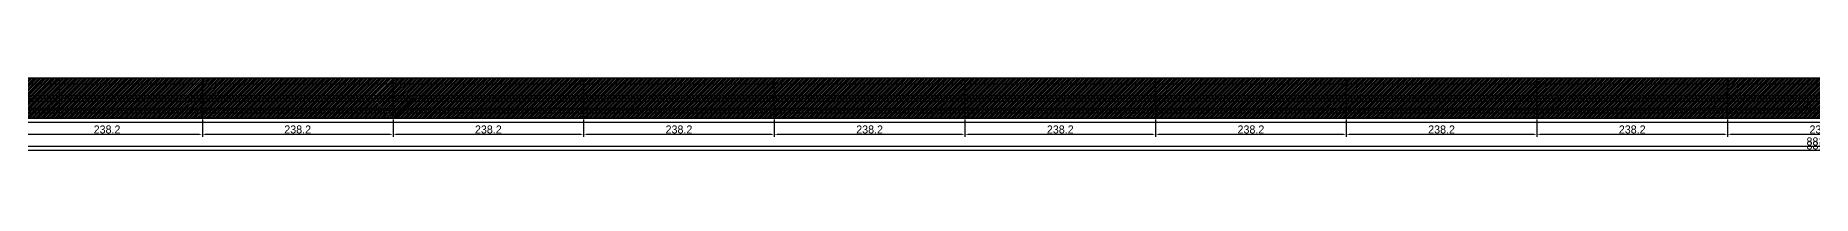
# Model space of a CAD drawing. Header units: metres. Extents: x 12791 to 21627, y 13116 to 13229.
# Drawn here: x 14969 to 17189, y 13116 to 13209 of the extents above; entities that cross this region are included whole.
import ezdxf

# ---------------------------------------------------------------- set-up
doc = ezdxf.new("R2010")
doc.units = ezdxf.units.M
for name, color, linetype in [('barrote', 251, 'CONTINUOUS'), ('COTA', 241, 'CONTINUOUS'), ('cotas', 241, 'CONTINUOUS'), ('Demarcação 1', 251, 'CONTINUOUS'), ('Demarcação 2', 254, 'CONTINUOUS'), ('Hachura', 251, 'CONTINUOUS'), ('Laje_Perimetro', 7, 'CONTINUOUS'), ('Painéis', 200, 'CONTINUOUS'), ('presilha', 1, 'CONTINUOUS'), ('SARR_3.5x7', 81, 'CONTINUOUS')]:
    doc.layers.add(name, color=color, linetype=linetype)
doc.dimstyles.new('EZ DXF', dxfattribs={"dimtxt": 10, "dimasz": 3.5, "dimexe": 3, "dimexo": 1.5, "dimgap": 1, "dimtad": 1, "dimdec": 1, "dimdsep": 46, "dimcen": 2.5, "dimazin": 3, "dimtfac": 1, "dimtmove": 0, "dimatfit": 3})

msp = doc.modelspace()

# ---------------------------------------------------------------- hatches: boundary and pattern name
at = {"layer": 'Hachura'}
h = msp.add_hatch(color=3, dxfattribs=at)
h.dxf.hatch_style = 1
h.paths.add_polyline_path([(14939.3914, 13158.9905), (15177.5914, 13158.9905), (15177.5914, 13208.9905), (14939.3914, 13208.9905)])
h = msp.add_hatch(dxfattribs=at)
h.set_pattern_fill('ANSI31', scale=0.5)
h.paths.add_polyline_path([(14939.3914, 13158.9905), (15177.5914, 13158.9905), (15177.5914, 13208.9905), (14939.3914, 13208.9905)])
h = msp.add_hatch(color=3, dxfattribs=at)
h.dxf.hatch_style = 1
h.paths.add_polyline_path([(14939.3914, 13158.9905), (15177.5914, 13158.9905), (15177.5914, 13208.9905), (14939.3914, 13208.9905)])
h = msp.add_hatch(dxfattribs=at)
h.set_pattern_fill('ANSI31', scale=0.5)
h.paths.add_polyline_path([(14939.3914, 13158.9905), (15177.5914, 13158.9905), (15177.5914, 13208.9905), (14939.3914, 13208.9905)])
h = msp.add_hatch(color=3, dxfattribs=at)
h.dxf.hatch_style = 1
h.paths.add_polyline_path([(15177.5914, 13158.9905), (15415.7914, 13158.9905), (15415.7914, 13208.9905), (15177.5914, 13208.9905)])
h = msp.add_hatch(dxfattribs=at)
h.set_pattern_fill('ANSI31', scale=0.5)
h.paths.add_polyline_path([(15177.5914, 13158.9905), (15415.7914, 13158.9905), (15415.7914, 13208.9905), (15177.5914, 13208.9905)])
h = msp.add_hatch(color=3, dxfattribs=at)
h.dxf.hatch_style = 1
h.paths.add_polyline_path([(15177.5914, 13158.9905), (15415.7914, 13158.9905), (15415.7914, 13208.9905), (15177.5914, 13208.9905)])
h = msp.add_hatch(dxfattribs=at)
h.set_pattern_fill('ANSI31', scale=0.5)
h.paths.add_polyline_path([(15177.5914, 13158.9905), (15415.7914, 13158.9905), (15415.7914, 13208.9905), (15177.5914, 13208.9905)])
h = msp.add_hatch(color=3, dxfattribs=at)
h.dxf.hatch_style = 1
h.paths.add_polyline_path([(15415.7914, 13158.9905), (15653.9914, 13158.9905), (15653.9914, 13208.9905), (15415.7914, 13208.9905)])
h = msp.add_hatch(dxfattribs=at)
h.set_pattern_fill('ANSI31', scale=0.5)
h.paths.add_polyline_path([(15415.7914, 13158.9905), (15653.9914, 13158.9905), (15653.9914, 13208.9905), (15415.7914, 13208.9905)])
h = msp.add_hatch(color=3, dxfattribs=at)
h.dxf.hatch_style = 1
h.paths.add_polyline_path([(15415.7914, 13158.9905), (15653.9914, 13158.9905), (15653.9914, 13208.9905), (15415.7914, 13208.9905)])
h = msp.add_hatch(dxfattribs=at)
h.set_pattern_fill('ANSI31', scale=0.5)
h.paths.add_polyline_path([(15415.7914, 13158.9905), (15653.9914, 13158.9905), (15653.9914, 13208.9905), (15415.7914, 13208.9905)])
h = msp.add_hatch(color=3, dxfattribs=at)
h.dxf.hatch_style = 1
h.paths.add_polyline_path([(15653.9914, 13158.9905), (15892.1914, 13158.9905), (15892.1914, 13208.9905), (15653.9914, 13208.9905)])
h = msp.add_hatch(dxfattribs=at)
h.set_pattern_fill('ANSI31', scale=0.5)
h.paths.add_polyline_path([(15653.9914, 13158.9905), (15892.1914, 13158.9905), (15892.1914, 13208.9905), (15653.9914, 13208.9905)])
h = msp.add_hatch(color=3, dxfattribs=at)
h.dxf.hatch_style = 1
h.paths.add_polyline_path([(15653.9914, 13158.9905), (15892.1914, 13158.9905), (15892.1914, 13208.9905), (15653.9914, 13208.9905)])
h = msp.add_hatch(dxfattribs=at)
h.set_pattern_fill('ANSI31', scale=0.5)
h.paths.add_polyline_path([(15653.9914, 13158.9905), (15892.1914, 13158.9905), (15892.1914, 13208.9905), (15653.9914, 13208.9905)])
h = msp.add_hatch(color=3, dxfattribs=at)
h.dxf.hatch_style = 1
h.paths.add_polyline_path([(15892.1914, 13158.9905), (16130.3914, 13158.9905), (16130.3914, 13208.9905), (15892.1914, 13208.9905)])
h = msp.add_hatch(dxfattribs=at)
h.set_pattern_fill('ANSI31', scale=0.5)
h.paths.add_polyline_path([(15892.1914, 13158.9905), (16130.3914, 13158.9905), (16130.3914, 13208.9905), (15892.1914, 13208.9905)])
h = msp.add_hatch(color=3, dxfattribs=at)
h.dxf.hatch_style = 1
h.paths.add_polyline_path([(15892.1914, 13158.9905), (16130.3914, 13158.9905), (16130.3914, 13208.9905), (15892.1914, 13208.9905)])
h = msp.add_hatch(dxfattribs=at)
h.set_pattern_fill('ANSI31', scale=0.5)
h.paths.add_polyline_path([(15892.1914, 13158.9905), (16130.3914, 13158.9905), (16130.3914, 13208.9905), (15892.1914, 13208.9905)])
h = msp.add_hatch(color=3, dxfattribs=at)
h.dxf.hatch_style = 1
h.paths.add_polyline_path([(16130.3914, 13158.9905), (16368.5914, 13158.9905), (16368.5914, 13208.9905), (16130.3914, 13208.9905)])
h = msp.add_hatch(dxfattribs=at)
h.set_pattern_fill('ANSI31', scale=0.5)
h.paths.add_polyline_path([(16130.3914, 13158.9905), (16368.5914, 13158.9905), (16368.5914, 13208.9905), (16130.3914, 13208.9905)])
h = msp.add_hatch(color=3, dxfattribs=at)
h.dxf.hatch_style = 1
h.paths.add_polyline_path([(16130.3914, 13158.9905), (16368.5914, 13158.9905), (16368.5914, 13208.9905), (16130.3914, 13208.9905)])
h = msp.add_hatch(dxfattribs=at)
h.set_pattern_fill('ANSI31', scale=0.5)
h.paths.add_polyline_path([(16130.3914, 13158.9905), (16368.5914, 13158.9905), (16368.5914, 13208.9905), (16130.3914, 13208.9905)])
h = msp.add_hatch(color=3, dxfattribs=at)
h.dxf.hatch_style = 1
h.paths.add_polyline_path([(16368.5914, 13158.9905), (16606.7914, 13158.9905), (16606.7914, 13208.9905), (16368.5914, 13208.9905)])
h = msp.add_hatch(dxfattribs=at)
h.set_pattern_fill('ANSI31', scale=0.5)
h.paths.add_polyline_path([(16368.5914, 13158.9905), (16606.7914, 13158.9905), (16606.7914, 13208.9905), (16368.5914, 13208.9905)])
h = msp.add_hatch(color=3, dxfattribs=at)
h.dxf.hatch_style = 1
h.paths.add_polyline_path([(16368.5914, 13158.9905), (16606.7914, 13158.9905), (16606.7914, 13208.9905), (16368.5914, 13208.9905)])
h = msp.add_hatch(dxfattribs=at)
h.set_pattern_fill('ANSI31', scale=0.5)
h.paths.add_polyline_path([(16368.5914, 13158.9905), (16606.7914, 13158.9905), (16606.7914, 13208.9905), (16368.5914, 13208.9905)])
h = msp.add_hatch(color=3, dxfattribs=at)
h.dxf.hatch_style = 1
h.paths.add_polyline_path([(16606.7914, 13158.9905), (16844.9914, 13158.9905), (16844.9914, 13208.9905), (16606.7914, 13208.9905)])
h = msp.add_hatch(dxfattribs=at)
h.set_pattern_fill('ANSI31', scale=0.5)
h.paths.add_polyline_path([(16606.7914, 13158.9905), (16844.9914, 13158.9905), (16844.9914, 13208.9905), (16606.7914, 13208.9905)])
h = msp.add_hatch(color=3, dxfattribs=at)
h.dxf.hatch_style = 1
h.paths.add_polyline_path([(16606.7914, 13158.9905), (16844.9914, 13158.9905), (16844.9914, 13208.9905), (16606.7914, 13208.9905)])
h = msp.add_hatch(dxfattribs=at)
h.set_pattern_fill('ANSI31', scale=0.5)
h.paths.add_polyline_path([(16606.7914, 13158.9905), (16844.9914, 13158.9905), (16844.9914, 13208.9905), (16606.7914, 13208.9905)])
h = msp.add_hatch(color=3, dxfattribs=at)
h.dxf.hatch_style = 1
h.paths.add_polyline_path([(16844.9914, 13158.9905), (17083.1914, 13158.9905), (17083.1914, 13208.9905), (16844.9914, 13208.9905)])
h = msp.add_hatch(dxfattribs=at)
h.set_pattern_fill('ANSI31', scale=0.5)
h.paths.add_polyline_path([(16844.9914, 13158.9905), (17083.1914, 13158.9905), (17083.1914, 13208.9905), (16844.9914, 13208.9905)])
h = msp.add_hatch(color=3, dxfattribs=at)
h.dxf.hatch_style = 1
h.paths.add_polyline_path([(16844.9914, 13158.9905), (17083.1914, 13158.9905), (17083.1914, 13208.9905), (16844.9914, 13208.9905)])
h = msp.add_hatch(dxfattribs=at)
h.set_pattern_fill('ANSI31', scale=0.5)
h.paths.add_polyline_path([(16844.9914, 13158.9905), (17083.1914, 13158.9905), (17083.1914, 13208.9905), (16844.9914, 13208.9905)])
h = msp.add_hatch(color=3, dxfattribs=at)
h.dxf.hatch_style = 1
h.paths.add_polyline_path([(17083.1914, 13158.9905), (17321.3914, 13158.9905), (17321.3914, 13208.9905), (17083.1914, 13208.9905)])
h = msp.add_hatch(dxfattribs=at)
h.set_pattern_fill('ANSI31', scale=0.5)
h.paths.add_polyline_path([(17083.1914, 13158.9905), (17321.3914, 13158.9905), (17321.3914, 13208.9905), (17083.1914, 13208.9905)])
h = msp.add_hatch(color=3, dxfattribs=at)
h.dxf.hatch_style = 1
h.paths.add_polyline_path([(17083.1914, 13158.9905), (17321.3914, 13158.9905), (17321.3914, 13208.9905), (17083.1914, 13208.9905)])
h = msp.add_hatch(dxfattribs=at)
h.set_pattern_fill('ANSI31', scale=0.5)
h.paths.add_polyline_path([(17083.1914, 13158.9905), (17321.3914, 13158.9905), (17321.3914, 13208.9905), (17083.1914, 13208.9905)])

# ---------------------------------------------------------------- linework, layer by layer
at = {"layer": 'barrote'}
msp.add_line((12800.5914, 13171.4905), (21603.9914, 13171.4905), dxfattribs=at)
msp.add_line((12800.5914, 13171.4905), (21603.9914, 13171.4905), dxfattribs=at)
at = {"layer": 'Demarcação 1'}
msp.add_line((12795.5914, 13183.9905), (21608.9914, 13183.9905), dxfattribs=at)
msp.add_line((12795.5914, 13183.9905), (21608.9914, 13183.9905), dxfattribs=at)
at = {"layer": 'Demarcação 2'}
msp.add_line((14998.9414, 13158.9905), (14998.9414, 13208.9905), dxfattribs=at)
msp.add_line((14998.9414, 13158.9905), (14998.9414, 13208.9905), dxfattribs=at)
at = {"layer": 'Laje_Perimetro'}
msp.add_lwpolyline([(12790.5914, 13153.9905), (21613.9914, 13153.9905), (21613.9914, 13168.9905), (12790.5914, 13168.9905)], close=True, dxfattribs=at)
msp.add_lwpolyline([(12790.5914, 13153.9905), (21613.9914, 13153.9905), (21613.9914, 13168.9905), (12790.5914, 13168.9905)], close=True, dxfattribs=at)
at = {"layer": 'Painéis'}
for points in [[(12795.5914, 13208.9905), (21608.9914, 13208.9905)], [(12795.5914, 13208.9905), (21608.9914, 13208.9905)], [(14939.3914, 13158.9905), (15177.5914, 13158.9905), (15177.5914, 13208.9905), (14939.3914, 13208.9905)], [(14939.3914, 13158.9905), (15177.5914, 13158.9905), (15177.5914, 13208.9905), (14939.3914, 13208.9905)], [(15177.5914, 13158.9905), (15177.5914, 13208.9905)], [(15177.5914, 13158.9905), (15415.7914, 13158.9905), (15415.7914, 13208.9905), (15177.5914, 13208.9905)], [(15177.5914, 13158.9905), (15177.5914, 13208.9905)], [(15177.5914, 13158.9905), (15415.7914, 13158.9905), (15415.7914, 13208.9905), (15177.5914, 13208.9905)], [(15415.7914, 13158.9905), (15415.7914, 13208.9905)], [(15415.7914, 13158.9905), (15653.9914, 13158.9905), (15653.9914, 13208.9905), (15415.7914, 13208.9905)], [(15415.7914, 13158.9905), (15415.7914, 13208.9905)], [(15415.7914, 13158.9905), (15653.9914, 13158.9905), (15653.9914, 13208.9905), (15415.7914, 13208.9905)], [(15653.9914, 13158.9905), (15653.9914, 13208.9905)], [(15653.9914, 13158.9905), (15892.1914, 13158.9905), (15892.1914, 13208.9905), (15653.9914, 13208.9905)], [(15653.9914, 13158.9905), (15653.9914, 13208.9905)], [(15653.9914, 13158.9905), (15892.1914, 13158.9905), (15892.1914, 13208.9905), (15653.9914, 13208.9905)], [(15892.1914, 13158.9905), (15892.1914, 13208.9905)], [(15892.1914, 13158.9905), (16130.3914, 13158.9905), (16130.3914, 13208.9905), (15892.1914, 13208.9905)], [(15892.1914, 13158.9905), (15892.1914, 13208.9905)], [(15892.1914, 13158.9905), (16130.3914, 13158.9905), (16130.3914, 13208.9905), (15892.1914, 13208.9905)], [(16130.3914, 13158.9905), (16130.3914, 13208.9905)], [(16130.3914, 13158.9905), (16368.5914, 13158.9905), (16368.5914, 13208.9905), (16130.3914, 13208.9905)], [(16130.3914, 13158.9905), (16130.3914, 13208.9905)], [(16130.3914, 13158.9905), (16368.5914, 13158.9905), (16368.5914, 13208.9905), (16130.3914, 13208.9905)], [(16368.5914, 13158.9905), (16368.5914, 13208.9905)], [(16368.5914, 13158.9905), (16606.7914, 13158.9905), (16606.7914, 13208.9905), (16368.5914, 13208.9905)], [(16368.5914, 13158.9905), (16368.5914, 13208.9905)], [(16368.5914, 13158.9905), (16606.7914, 13158.9905), (16606.7914, 13208.9905), (16368.5914, 13208.9905)], [(16606.7914, 13158.9905), (16606.7914, 13208.9905)], [(16606.7914, 13158.9905), (16844.9914, 13158.9905), (16844.9914, 13208.9905), (16606.7914, 13208.9905)], [(16606.7914, 13158.9905), (16606.7914, 13208.9905)], [(16606.7914, 13158.9905), (16844.9914, 13158.9905), (16844.9914, 13208.9905), (16606.7914, 13208.9905)], [(16844.9914, 13158.9905), (16844.9914, 13208.9905)], [(16844.9914, 13158.9905), (17083.1914, 13158.9905), (17083.1914, 13208.9905), (16844.9914, 13208.9905)], [(16844.9914, 13158.9905), (16844.9914, 13208.9905)], [(16844.9914, 13158.9905), (17083.1914, 13158.9905), (17083.1914, 13208.9905), (16844.9914, 13208.9905)], [(17083.1914, 13158.9905), (17083.1914, 13208.9905)], [(17083.1914, 13158.9905), (17321.3914, 13158.9905), (17321.3914, 13208.9905), (17083.1914, 13208.9905)], [(17083.1914, 13158.9905), (17083.1914, 13208.9905)], [(17083.1914, 13158.9905), (17321.3914, 13158.9905), (17321.3914, 13208.9905), (17083.1914, 13208.9905)], [(12795.5914, 13158.9905), (21608.9914, 13158.9905)], [(12795.5914, 13158.9905), (21608.9914, 13158.9905)]]:
    msp.add_lwpolyline(points, close=True, dxfattribs=at)
at = {"layer": 'presilha'}
msp.add_circle((17182.2914, 13175.6572), 4, dxfattribs=at)
msp.add_circle((17182.2914, 13175.6572), 4, dxfattribs=at)
at = {"layer": 'SARR_3.5x7'}
for p, q in [((14939.3914, 13201.9905), (15177.5914, 13201.9905)), ((14939.3914, 13201.9905), (15177.5914, 13201.9905)), ((15177.5914, 13201.9905), (15415.7914, 13201.9905)), ((15177.5914, 13201.9905), (15415.7914, 13201.9905)), ((15415.7914, 13201.9905), (15653.9914, 13201.9905)), ((15415.7914, 13201.9905), (15653.9914, 13201.9905)), ((15653.9914, 13201.9905), (15892.1914, 13201.9905)), ((15653.9914, 13201.9905), (15892.1914, 13201.9905)), ((15892.1914, 13201.9905), (16130.3914, 13201.9905)), ((15892.1914, 13201.9905), (16130.3914, 13201.9905)), ((16130.3914, 13201.9905), (16368.5914, 13201.9905)), ((16130.3914, 13201.9905), (16368.5914, 13201.9905)), ((16368.5914, 13201.9905), (16606.7914, 13201.9905)), ((16368.5914, 13201.9905), (16606.7914, 13201.9905)), ((16606.7914, 13201.9905), (16844.9914, 13201.9905)), ((16606.7914, 13201.9905), (16844.9914, 13201.9905)), ((16844.9914, 13201.9905), (17083.1914, 13201.9905)), ((16844.9914, 13201.9905), (17083.1914, 13201.9905)), ((17083.1914, 13201.9905), (17321.3914, 13201.9905)), ((17083.1914, 13201.9905), (17321.3914, 13201.9905)), ((14939.3914, 13187.4905), (15177.5914, 13187.4905)), ((14939.3914, 13187.4905), (15177.5914, 13187.4905)), ((14939.3914, 13180.4905), (15177.5914, 13180.4905)), ((14939.3914, 13180.4905), (15177.5914, 13180.4905)), ((14939.3914, 13165.9905), (15177.5914, 13165.9905)), ((14939.3914, 13165.9905), (15177.5914, 13165.9905)), ((15177.5914, 13187.4905), (15415.7914, 13187.4905)), ((15177.5914, 13187.4905), (15415.7914, 13187.4905)), ((15177.5914, 13180.4905), (15415.7914, 13180.4905)), ((15177.5914, 13180.4905), (15415.7914, 13180.4905)), ((15177.5914, 13165.9905), (15415.7914, 13165.9905)), ((15177.5914, 13165.9905), (15415.7914, 13165.9905)), ((15415.7914, 13187.4905), (15653.9914, 13187.4905)), ((15415.7914, 13187.4905), (15653.9914, 13187.4905)), ((15415.7914, 13180.4905), (15653.9914, 13180.4905)), ((15415.7914, 13180.4905), (15653.9914, 13180.4905)), ((15415.7914, 13165.9905), (15653.9914, 13165.9905)), ((15415.7914, 13165.9905), (15653.9914, 13165.9905)), ((15653.9914, 13187.4905), (15892.1914, 13187.4905)), ((15653.9914, 13187.4905), (15892.1914, 13187.4905)), ((15653.9914, 13180.4905), (15892.1914, 13180.4905)), ((15653.9914, 13180.4905), (15892.1914, 13180.4905)), ((15653.9914, 13165.9905), (15892.1914, 13165.9905)), ((15653.9914, 13165.9905), (15892.1914, 13165.9905)), ((15892.1914, 13187.4905), (16130.3914, 13187.4905)), ((15892.1914, 13187.4905), (16130.3914, 13187.4905)), ((15892.1914, 13180.4905), (16130.3914, 13180.4905)), ((15892.1914, 13180.4905), (16130.3914, 13180.4905)), ((15892.1914, 13165.9905), (16130.3914, 13165.9905)), ((15892.1914, 13165.9905), (16130.3914, 13165.9905)), ((16130.3914, 13187.4905), (16368.5914, 13187.4905)), ((16130.3914, 13187.4905), (16368.5914, 13187.4905)), ((16130.3914, 13180.4905), (16368.5914, 13180.4905)), ((16130.3914, 13180.4905), (16368.5914, 13180.4905)), ((16130.3914, 13165.9905), (16368.5914, 13165.9905)), ((16130.3914, 13165.9905), (16368.5914, 13165.9905)), ((16368.5914, 13187.4905), (16606.7914, 13187.4905)), ((16368.5914, 13187.4905), (16606.7914, 13187.4905)), ((16368.5914, 13180.4905), (16606.7914, 13180.4905)), ((16368.5914, 13180.4905), (16606.7914, 13180.4905)), ((16368.5914, 13165.9905), (16606.7914, 13165.9905)), ((16368.5914, 13165.9905), (16606.7914, 13165.9905)), ((16606.7914, 13187.4905), (16844.9914, 13187.4905)), ((16606.7914, 13187.4905), (16844.9914, 13187.4905)), ((16606.7914, 13180.4905), (16844.9914, 13180.4905)), ((16606.7914, 13180.4905), (16844.9914, 13180.4905)), ((16606.7914, 13165.9905), (16844.9914, 13165.9905)), ((16606.7914, 13165.9905), (16844.9914, 13165.9905)), ((16844.9914, 13187.4905), (17083.1914, 13187.4905)), ((16844.9914, 13187.4905), (17083.1914, 13187.4905)), ((16844.9914, 13180.4905), (17083.1914, 13180.4905)), ((16844.9914, 13180.4905), (17083.1914, 13180.4905)), ((16844.9914, 13165.9905), (17083.1914, 13165.9905)), ((16844.9914, 13165.9905), (17083.1914, 13165.9905)), ((17083.1914, 13187.4905), (17321.3914, 13187.4905)), ((17083.1914, 13187.4905), (17321.3914, 13187.4905)), ((17083.1914, 13180.4905), (17321.3914, 13180.4905)), ((17083.1914, 13180.4905), (17321.3914, 13180.4905)), ((17083.1914, 13165.9905), (17321.3914, 13165.9905)), ((17083.1914, 13165.9905), (17321.3914, 13165.9905))]:
    msp.add_line(p, q, dxfattribs=at)

# ---------------------------------------------------------------- dimensions: what is measured, and where the dimension line sits
at = {"layer": 'COTA', "color": 1}
for base, p1, p2 in [((12795.5914, 13118.9905), (12795.5914, 13158.9905), (21608.9914, 13158.9905)), ((12795.5914, 13118.9905), (12795.5914, 13158.9905), (21608.9914, 13158.9905)), ((14939.3914, 13138.9905), (14939.3914, 13158.9905), (15177.5914, 13158.9905)), ((14939.3914, 13138.9905), (14939.3914, 13158.9905), (15177.5914, 13158.9905)), ((15177.5914, 13138.9905), (15177.5914, 13158.9905), (15415.7914, 13158.9905)), ((15177.5914, 13138.9905), (15177.5914, 13158.9905), (15415.7914, 13158.9905)), ((15415.7914, 13138.9905), (15415.7914, 13158.9905), (15653.9914, 13158.9905)), ((15415.7914, 13138.9905), (15415.7914, 13158.9905), (15653.9914, 13158.9905)), ((15653.9914, 13138.9905), (15653.9914, 13158.9905), (15892.1914, 13158.9905)), ((15653.9914, 13138.9905), (15653.9914, 13158.9905), (15892.1914, 13158.9905)), ((15892.1914, 13138.9905), (15892.1914, 13158.9905), (16130.3914, 13158.9905)), ((15892.1914, 13138.9905), (15892.1914, 13158.9905), (16130.3914, 13158.9905)), ((16130.3914, 13138.9905), (16130.3914, 13158.9905), (16368.5914, 13158.9905)), ((16130.3914, 13138.9905), (16130.3914, 13158.9905), (16368.5914, 13158.9905)), ((16368.5914, 13138.9905), (16368.5914, 13158.9905), (16606.7914, 13158.9905)), ((16368.5914, 13138.9905), (16368.5914, 13158.9905), (16606.7914, 13158.9905)), ((16606.7914, 13138.9905), (16606.7914, 13158.9905), (16844.9914, 13158.9905)), ((16606.7914, 13138.9905), (16606.7914, 13158.9905), (16844.9914, 13158.9905)), ((16844.9914, 13138.9905), (16844.9914, 13158.9905), (17083.1914, 13158.9905)), ((16844.9914, 13138.9905), (16844.9914, 13158.9905), (17083.1914, 13158.9905)), ((17083.1914, 13138.9905), (17083.1914, 13158.9905), (17321.3914, 13158.9905)), ((17083.1914, 13138.9905), (17083.1914, 13158.9905), (17321.3914, 13158.9905))]:
    msp.add_linear_dim(base=base, p1=p1, p2=p2, dimstyle='EZ DXF', dxfattribs=at).render()
at = {"layer": 'cotas'}
msp.add_linear_dim(base=(12795.5914, 13123.9905), p1=(12795.5914, 13138.9905), p2=(21608.9914, 13138.9905), dimstyle='EZ DXF', dxfattribs=at).render()
msp.add_linear_dim(base=(12795.5914, 13123.9905), p1=(12795.5914, 13138.9905), p2=(21608.9914, 13138.9905), dimstyle='EZ DXF', dxfattribs=at).render()

doc.saveas('drawing.dxf')
